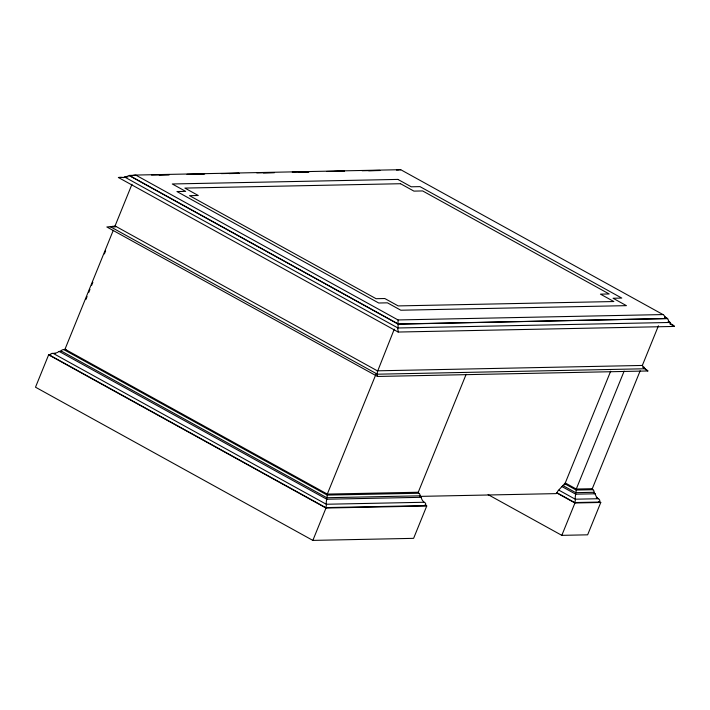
<?xml version="1.0" encoding="UTF-8"?>
<svg xmlns="http://www.w3.org/2000/svg" width="710" height="710" viewBox="0 0 710 710"><rect width="100%" height="100%" fill="white"/><g stroke="black" fill="none" stroke-linecap="round" stroke-linejoin="round"><path stroke-width="1.06" d="M642.639 367.15L645.993 369.475A2.05 1.908 -31.7 0 0 646.632 369.795L647.884 370.975L377.471 376.46L377.427 375.262A2.05 0.586 -71.9 0 1 377.321 374.924L377.383 374.197A1.819 0.524 -71.9 0 1 377.25 373.966L377.392 372.351A2.893 0.834 -71.9 0 1 377.276 372.049L394.281 329.138M556.942 492.758L557.998 490.823L564.636 483.679A1.278 0.577 -61.1 0 0 565.266 482.969L576.263 489.039L592.282 488.711A1.553 1.447 -31.7 0 0 592.912 489.714A2.876 2.68 -31.7 0 1 594.048 492.305A1.42 1.322 -31.7 0 0 595.22 493.778A9.443 8.786 -31.7 0 0 598.237 498.731A2.529 2.352 -31.7 0 1 599.488 502.05L574.683 502.556L556.942 492.758L556.09 493.619L420.054 496.379M50.854 354.796L48.635 354.84L35.5 387.198L312.853 540.399L413.611 538.349L426.745 505.999L424.899 504.979M466.142 374.312L418.252 492.243A1.553 1.447 -31.7 0 0 418.882 493.246A2.876 2.68 -31.7 0 1 420.018 495.828A1.42 1.322 -31.7 0 0 421.19 497.311A9.443 8.786 -31.7 0 0 424.207 502.263A2.529 2.352 -31.7 0 1 425.459 505.582L325.712 507.606L49.922 355.266A2.529 2.352 -31.7 0 1 53.259 353.447A9.443 8.786 -31.7 0 0 59.125 351.397A1.42 1.322 -31.7 0 0 61.078 350.935A2.876 2.68 -31.7 0 1 63.811 349.613A1.553 1.447 -31.7 0 0 65 349.214L113.307 230.253M377.471 376.46L106.846 226.978L108.648 226.801A2.05 1.908 -31.7 0 0 109.375 226.916L110.236 226.632A1.819 1.695 -31.7 0 0 110.902 226.845L112.917 226.233A2.893 2.698 -31.7 0 0 113.511 226.357L115.055 225.94L131.98 184.254M85.848 299.576L87.082 296.531M88.732 292.476L89.966 289.431M91.617 285.367L92.85 282.332M104.379 253.923L105.621 250.879M376.016 374.108L327.292 494.089A1.553 0.444 -71.9 0 0 327.203 495.101A2.876 0.825 -71.9 0 1 326.822 497.719L326.751 499.228L421.19 497.311M312.853 540.399L325.988 508.041L426.745 505.999M564.494 484.894L610.662 371.197M624.143 371.108L576.263 489.039A1.553 0.444 -71.9 0 0 576.165 490.051A2.876 0.825 -71.9 0 1 575.783 492.669L575.721 494.178L595.22 493.778M561.814 535.349L574.949 502.991L600.775 502.467L587.64 534.825L561.814 535.349L488.116 494.639M592.282 488.711L640.172 370.78M115.739 226.517L110.236 226.632L377.383 374.197L645.541 368.756A1.819 1.695 -31.7 0 1 644.875 368.534L643.766 366.901A2.893 2.698 -31.7 0 1 643.224 366.653L642.337 365.446L658.436 325.792M399.916 170.098L400.458 169.61A2.991 0.861 -71.9 0 1 400.706 169.69L662.998 314.565A2.991 2.787 -31.7 0 1 663.708 315.018L666.069 317.973A5.831 5.431 -31.7 0 0 667.586 318.55L398.221 324.159L129.291 175.61L123.229 177.642A12.736 11.848 -31.7 0 0 118.401 177.5L398.15 332.04L674.5 326.431L669.663 323.76M134.829 175.503L129.344 175.468A5.831 5.431 -31.7 0 0 130.924 175.902L134.847 174.997A2.991 2.787 -31.7 0 1 135.716 175.059L400.706 169.69M134.891 175.361L129.344 175.468L398.274 324.017L667.586 318.55L664.675 316.944M151.514 175.024L169.246 174.66M186.978 174.305L203.601 173.968M221.334 173.604L239.066 173.24M256.798 172.885L274.53 172.521M292.263 172.166L308.885 171.829M326.618 171.465L344.35 171.11M362.082 170.746L379.814 170.391M396.437 170.054L398.656 170.01M159.209 175.006L169.184 174.802M193.573 174.305L204.649 174.083M229.037 173.586L239.004 173.391M263.392 172.894L274.468 172.672M298.857 172.175L308.832 171.971M334.321 171.456L344.297 171.252M368.676 170.755L379.761 170.533M127.951 176.95L124.632 177.021L397.928 327.984L670.08 322.464L670.71 323.742A12.736 11.848 -31.7 0 1 674.518 326.423M118.401 177.518L125.031 177.385M113.458 226.845L115.659 226.801M135.716 175.059L398.008 319.944L662.998 314.565M66.012 349.568L63.811 349.613L327.203 495.101L418.882 493.246M61.317 351.352L59.125 351.397L326.751 499.228A9.443 2.725 -71.9 0 0 326.272 504.251A2.529 0.728 -71.9 0 1 325.712 507.606M55.46 353.402L53.259 353.447L326.272 504.251L424.207 502.263M642.337 365.446L377.347 370.824L115.055 225.94M418.252 492.243L327.292 494.089L65 349.214M592.912 489.714L576.165 490.051L564.636 483.679M420.018 495.828L326.822 497.719L61.078 350.935M594.048 492.305L575.783 492.669L563.074 485.649M562.063 486.634L575.721 494.178A9.443 2.725 -71.9 0 0 575.233 499.201A2.529 0.728 -71.9 0 1 574.683 502.556M664.613 317.086L667.888 318.994L668.935 321.594L670.08 322.464L668.145 321.39M645.949 369.91L647.884 370.975M596.302 497.666L598.237 498.731L575.242 499.201L558.894 490.166M598.841 501.393L600.775 502.467M556.436 492.767L574.949 502.991M48.635 354.84L325.988 508.041M398.008 319.944A2.991 0.861 -71.9 0 1 398.097 320.405L397.982 323.414A5.831 1.677 -71.9 0 0 398.274 324.017L397.76 329.28A12.736 3.665 -71.9 0 1 398.159 332.023M397.884 179.408L172.281 183.979L185.665 191.372L176.959 191.549L378.732 303.01L387.447 302.833L400.83 310.226L626.433 305.646L613.049 298.253L621.765 298.076L419.983 186.623L411.267 186.801L397.884 179.408M400.546 183.721L184.866 188.088L198.259 195.49L189.543 195.667L376.069 298.697L384.784 298.519L398.168 305.912L613.848 301.537L600.456 294.144L609.171 293.967L422.645 190.937L413.93 191.114L400.546 183.721"/></g></svg>
